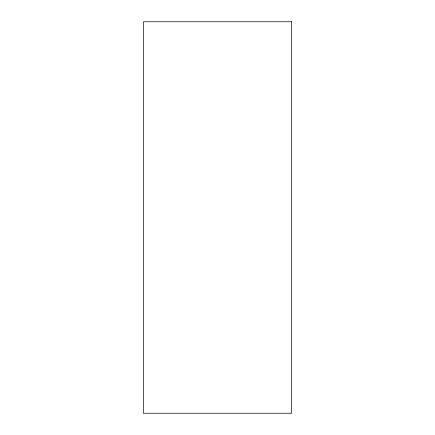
<?xml version="1.0" encoding="UTF-8"?>
<svg xmlns="http://www.w3.org/2000/svg" width="435" height="435" viewBox="0 0 435 435"><rect width="100%" height="100%" fill="white"/><g stroke="black" fill="none" stroke-linecap="round" stroke-linejoin="round"><path stroke-width="0.65" d="M291.646 21.75L143.354 21.75L143.354 413.25L291.646 413.25L291.646 21.75"/></g></svg>
